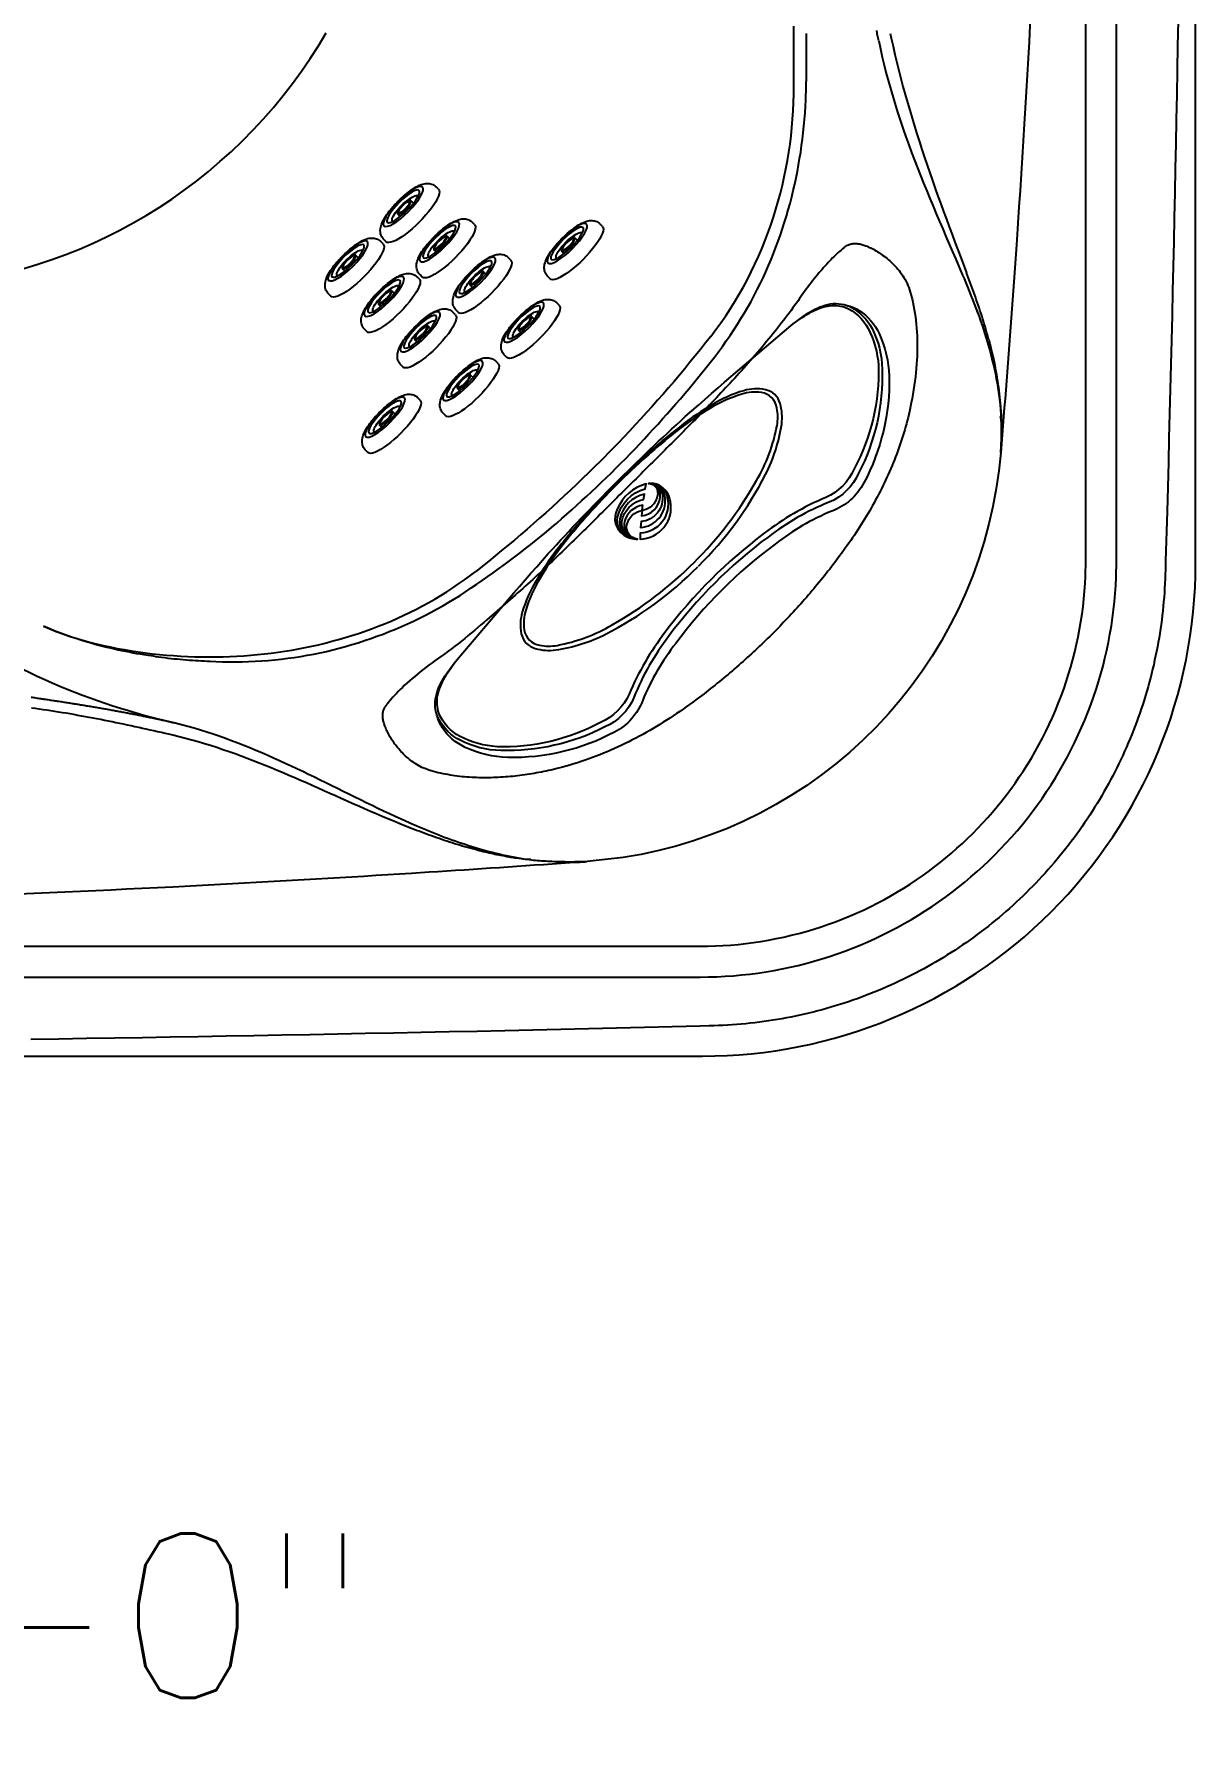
# Model space of a CAD drawing. Extents: x 403 to 503, y 484 to 637.
# Drawn here: x 474.87 to 503.13, y 483.7 to 525.53 of the extents above; entities that cross this region are included whole.
import ezdxf
from ezdxf.enums import TextEntityAlignment as Align

# ---------------------------------------------------------------- set-up
doc = ezdxf.new("R2010")
doc.units = 0
doc.header["$MEASUREMENT"] = 0
for name, color, linetype in [('1', 4, 'Continuous'), ('1_CYAN', 4, 'Continuous'), ('2', 2, 'Continuous'), ('DIM', 3, 'Continuous'), ('SPA', 2, 'Continuous')]:
    doc.layers.add(name, color=color, linetype=linetype)
doc.styles.add('SIMPLEX', font='simplex')

# ---------------------------------------------------------------- blocks, each defined once
blk = doc.blocks.new('MINI2009')
at = {"layer": '1'}
for p, q in [((274.302, 432.025), (274.382, 432.025)), ((274.302, 430.221), (274.382, 430.221))]:
    blk.add_line(p, q, dxfattribs=at)
at = {"layer": '1', "color": 3}
for p, q in [((274.587, 431.352), (274.494, 431.352)), ((274.574, 430.894), (274.494, 430.894))]:
    blk.add_line(p, q, dxfattribs=at)
at = {"layer": '1', "flags": 128}
blk.add_lwpolyline([(274.382, 430.221), (274.404, 430.222), (274.435, 430.225), (274.464, 430.232), (274.491, 430.242), (274.518, 430.254), (274.542, 430.269), (274.566, 430.286), (274.587, 430.305), (274.608, 430.326), (274.627, 430.349), (274.645, 430.375), (274.663, 430.405), (274.68, 430.439), (274.697, 430.478), (274.713, 430.521), (274.727, 430.566), (274.739, 430.611), (274.749, 430.657), (274.758, 430.703), (274.766, 430.751), (274.773, 430.799), (274.778, 430.848), (274.783, 430.898), (274.787, 430.949), (274.789, 431), (274.791, 431.051), (274.792, 431.102), (274.792, 431.154), (274.791, 431.205), (274.789, 431.257), (274.786, 431.307), (274.782, 431.357), (274.777, 431.407), (274.771, 431.455), (274.765, 431.503), (274.757, 431.549), (274.748, 431.594), (274.738, 431.638), (274.726, 431.682), (274.713, 431.724), (274.698, 431.766), (274.68, 431.808), (274.662, 431.844), (274.643, 431.875), (274.623, 431.902), (274.603, 431.925), (274.582, 431.946), (274.559, 431.965), (274.535, 431.981), (274.51, 431.995), (274.483, 432.007), (274.455, 432.015), (274.424, 432.022), (274.393, 432.024), (274.382, 432.024)], dxfattribs=at)
at = {"layer": '1'}
blk.add_ellipse((274.302, 431.123), major_axis=(0, 0.902), ratio=0.25882, start_param=6.283179, end_param=9.424778, dxfattribs=at)
at = {"layer": '1', "color": 3}
for centre, major_axis, ratio in [((274.615, 431.123), (0, 0.667), 0.263764), ((274.617, 431.123), (0, 0.548), 0.248557), ((274.58, 431.123), (0.006, 0.229), 0.262485), ((274.588, 431.123), (0, 0.199), 0.249939)]:
    blk.add_ellipse(centre, major_axis=major_axis, ratio=ratio, dxfattribs=at)
blk.add_ellipse((274.543, 431.122), major_axis=(-0.004, 0.438), ratio=0.267267, start_param=3.037362, end_param=6.323274, dxfattribs=at)
blk = doc.blocks.new('Pillow07')
at = {"layer": '1_CYAN', "color": 4, "linetype": 'Continuous'}
blk.add_lwpolyline([(-2.358, -0.87, -0.006603), (-5.745, -0.616, -0.021924), (-6.178, -0.554, -0.081502), (-6.683, -0.382, -0.155149), (-7.057, -0.002, -0.083013), (-7.178, 0.3, -0.136326), (-7.125, 1.034, -0.096778), (-6.565, 1.944, -0.127397), (-4.291, 3.344, -0.186872), (-3.258, 3.28, 0.065625), (-1.71, 2.868, 0.071435), (1.71, 2.868, 0.065625), (3.258, 3.28, -0.186872), (4.291, 3.344, -0.127397), (6.565, 1.944, -0.096778), (7.125, 1.034, -0.136326), (7.178, 0.3, -0.083013), (7.057, -0.002, -0.155149), (6.683, -0.382, -0.081502), (6.178, -0.554, -0.021924), (5.745, -0.616, -0.006603), (2.358, -0.87, -0.02343)], format="xyb", close=True, dxfattribs=at)
at = {"layer": '1_CYAN', "color": 3, "linetype": 'Continuous'}
for points in [[(-7.051, -0.007, -0.035917), (-7.097, 0.106, -0.150356), (-7.089, 0.827, -0.114334), (-6.565, 1.702, -0.12673), (-4.367, 3.088, -0.194366), (-3.357, 3.079, 0.069606), (-1.71, 2.626, 0.073636), (1.71, 2.626, 0.069606), (3.357, 3.079, -0.194366), (4.367, 3.088, -0.12673), (6.565, 1.702, -0.114334), (7.089, 0.827, -0.150356), (7.097, 0.106, -0.034443), (7.053, -0.003)], [(-5.745, -0.616, -0.03429), (-6.274, -0.516, -0.087533), (-6.708, -0.327, -0.132713), (-6.986, -0.006, -0.179167), (-7.021, 0.761, -0.10283), (-6.565, 1.573, -0.130003), (-4.366, 2.938, -0.182201), (-3.385, 2.942, 0.065189), (-1.71, 2.497, 0.071467), (1.71, 2.497, 0.065189), (3.385, 2.942, -0.182201), (4.366, 2.938, -0.130003), (6.565, 1.573, -0.10283), (7.021, 0.761, -0.179167), (6.986, -0.006, -0.132713), (6.708, -0.327, -0.087533), (6.274, -0.516, -0.03429), (5.745, -0.616)], [(-0.014, 1.929, 0.082097), (-2.745, 1.506, 0.081749), (-3.889, 0.917, 0.10997), (-4.213, 0.537, 0.288824), (-4.2, 0.045, 0.128848), (-3.81, -0.311, 0.064282), (-3.023, -0.615, 0.029904), (-2.157, -0.782, 0.020061), (-1.104, -0.879, 0.013811), (0, -0.907, 0.013811), (1.104, -0.879, 0.020061), (2.157, -0.782, 0.029904), (3.023, -0.615, 0.064282), (3.81, -0.311, 0.128848), (4.2, 0.045, 0.288824), (4.213, 0.537, 0.10997), (3.889, 0.917, 0.081749), (2.745, 1.506, 0.082097), (0.014, 1.929)], [(0.011, 1.79, 0.069931), (-2.482, 1.457, 0.085576), (-3.783, 0.864, 0.092534), (-4.083, 0.559, 0.328712), (-4.083, 0.027, 0.110973), (-3.715, -0.285, 0.062647), (-2.923, -0.588, 0.030211), (-2.047, -0.756, 0.019896), (-1.004, -0.852, 0.013777), (0, -0.878, 0.013777), (1.004, -0.852, 0.019896), (2.047, -0.756, 0.030211), (2.923, -0.588, 0.062647), (3.715, -0.285, 0.110973), (4.083, 0.027, 0.328712), (4.083, 0.559, 0.092534), (3.783, 0.864, 0.085576), (2.482, 1.457, 0.069931), (-0.011, 1.79)], [(-0.673, -0.235, -0.282153), (-0.657, 0.213, -0.468167), (0.424, 0.365), (0.53, 0.464, 0.460953), (-0.64, 0.337, 0.238725), (-0.726, -0.14, 0.137161), (-0.575, -0.35, 0.261069), (-0.572, -0.35, 0.46986), (-0.572, -0.349, -0.265453), (-0.636, -0.154, -0.195188), (-0.504, 0.022, -0.314105), (0, 0), (0.103, 0.084, 0.355977), (-0.538, 0.084, 0.328478), (-0.641, -0.257, -0.416518), (-0.642, -0.26, -0.387302), (-0.648, -0.259, -0.279485), (-0.621, 0.078, -0.429748), (0.212, 0.176), (0.318, 0.268, 0.422176), (-0.607, 0.19, 0.293997), (-0.668, -0.234, -0.469659), (-0.669, -0.236, -0.320928), (-0.673, -0.236)], [(-0.103, -0.081, 0.285107), (0.492, -0.111, 0.365107), (0.641, 0.3, -0.389885), (0.642, 0.303, -0.434748), (0.648, 0.302, -0.361319), (0.536, -0.156, -0.307672), (-0.212, -0.163), (-0.318, -0.239, 0.290786), (0.528, -0.239, 0.371252), (0.668, 0.272, -0.388988), (0.669, 0.275, -0.244043), (0.673, 0.274, -0.383995), (0.537, -0.307, -0.280367), (-0.424, -0.313), (-0.53, -0.383, 0.237756), (0.409, -0.447, 0.379998), (0.74, 0.108, 0.130298), (0.575, 0.42, 0.419454), (0.572, 0.419, 0.370938), (0.572, 0.418, -0.227085), (0.632, 0.16, -0.183703), (0.51, -0.012, -0.310404), (0, 0), (-0.106, -0.083)]]:
    blk.add_lwpolyline(points, format="xyb", dxfattribs=at)
blk = doc.blocks.new('2010GRANDEE')
at = {"layer": 'SPA', "color": 3, "linetype": 'Continuous'}
for p, q in [((98.186, 12.057), (98.186, 79.054)), ((56.914, 1.926), (88.054, 1.926))]:
    blk.add_line(p, q, dxfattribs=at)
at = {"layer": 'SPA', "color": 4}
blk.add_lwpolyline([(12, 0), (88.112, 0, 0.414214), (100.112, 12), (100.112, 79.111, 0.414214), (88.112, 91.111), (12, 91.111, 0.414214), (0, 79.111), (0, 12, 0.414214)], format="xyb", close=True, dxfattribs=at)
at = {"layer": 'SPA', "color": 3, "linetype": 'Continuous'}
for points in [[(97.436, 12.055), (97.436, 15.405), (97.436, 18.755), (97.436, 22.105), (97.436, 25.455), (97.436, 28.805), (97.436, 32.155), (97.436, 35.505), (97.436, 38.855), (97.436, 42.205), (97.436, 45.555), (97.436, 48.905), (97.436, 52.255), (97.436, 55.605), (97.436, 58.955), (97.436, 62.305), (97.436, 65.655), (97.436, 69.005), (97.436, 72.355), (97.436, 79.055)], [(99.685, 25.192), (99.674, 24.595), (99.663, 23.998), (99.652, 23.401), (99.64, 22.804), (99.629, 22.207), (99.617, 21.61), (99.604, 21.013), (99.592, 20.416), (99.579, 19.819), (99.565, 19.223), (99.552, 18.626), (99.538, 18.029), (99.524, 17.432), (99.509, 16.835), (99.494, 16.238), (99.479, 15.641), (99.464, 15.044), (99.448, 14.447), (99.432, 13.85), (99.416, 13.254), (99.382, 12.06)], [(88.311, 17.521), (88.437, 17.686), (88.559, 17.853), (88.676, 18.023), (88.79, 18.196), (88.9, 18.371), (89.005, 18.548), (89.107, 18.727), (89.204, 18.909), (89.298, 19.092), (89.387, 19.277), (89.472, 19.463), (89.553, 19.652), (89.631, 19.842), (89.704, 20.033), (89.772, 20.225), (89.837, 20.419), (89.898, 20.614), (89.955, 20.81), (90.008, 21.007), (90.056, 21.204), (90.101, 21.403), (90.142, 21.602), (90.179, 21.802), (90.212, 22.003), (90.241, 22.204), (90.266, 22.405), (90.287, 22.607), (90.304, 22.81), (90.318, 23.012), (90.327, 23.215), (90.333, 23.418), (90.335, 23.62), (90.336, 23.824), (90.336, 24.029), (90.336, 24.235), (90.336, 24.443), (90.336, 24.651), (90.335, 24.86), (90.335, 25.069)], [(92.398, 24.719), (92.373, 24.844), (92.35, 24.969)], [(92.681, 24.891), (92.704, 24.781)], [(92.398, 24.719), (92.44, 24.519), (92.484, 24.32), (92.532, 24.121), (92.582, 23.924), (92.635, 23.727), (92.69, 23.532), (92.747, 23.337), (92.806, 23.143), (92.868, 22.951), (92.931, 22.759), (92.996, 22.567), (93.063, 22.377), (93.131, 22.187), (93.201, 21.998), (93.272, 21.81), (93.345, 21.622), (93.418, 21.435), (93.493, 21.249), (93.569, 21.063), (93.645, 20.877), (93.722, 20.691), (93.8, 20.506), (93.878, 20.321), (93.957, 20.136), (94.036, 19.952), (94.115, 19.767), (94.195, 19.582), (94.274, 19.398), (94.433, 19.028)], [(92.704, 24.781), (92.747, 24.583), (92.793, 24.386), (92.839, 24.19), (92.888, 23.994), (92.938, 23.799), (92.99, 23.604), (93.043, 23.411), (93.098, 23.217), (93.154, 23.024), (93.211, 22.832), (93.269, 22.641), (93.329, 22.449), (93.39, 22.259), (93.452, 22.069), (93.514, 21.879), (93.578, 21.69), (93.643, 21.501), (93.708, 21.312), (93.774, 21.124), (93.841, 20.936), (93.909, 20.749), (93.977, 20.561), (94.046, 20.374), (94.115, 20.187), (94.185, 20.001), (94.255, 19.814), (94.325, 19.627), (94.396, 19.441), (94.538, 19.068)], [(91.547, 19.676), (91.514, 19.649), (91.482, 19.622), (91.449, 19.593), (91.415, 19.563), (91.381, 19.532), (91.347, 19.499), (91.312, 19.465), (91.277, 19.43), (91.241, 19.394), (91.206, 19.357), (91.169, 19.319), (91.133, 19.279), (91.096, 19.238), (91.059, 19.196), (91.021, 19.153), (90.983, 19.109), (90.945, 19.064), (90.907, 19.018), (90.868, 18.971), (90.83, 18.922), (90.791, 18.873), (90.752, 18.823), (90.713, 18.772), (90.673, 18.72), (90.634, 18.667), (90.594, 18.613), (90.555, 18.558), (90.515, 18.503), (90.475, 18.446), (90.435, 18.389), (90.395, 18.331), (90.353, 18.273), (90.311, 18.214), (90.268, 18.155), (90.224, 18.096), (90.179, 18.035), (90.133, 17.974), (90.086, 17.913), (90.037, 17.851), (89.988, 17.788), (89.938, 17.724), (89.887, 17.66), (89.834, 17.594), (89.781, 17.528), (89.726, 17.461), (89.67, 17.394), (89.614, 17.327), (89.559, 17.26), (89.503, 17.194), (89.447, 17.128), (89.391, 17.063), (89.335, 16.998), (89.279, 16.934), (89.224, 16.871), (89.169, 16.808), (89.114, 16.746), (89.059, 16.685), (89.004, 16.625), (88.949, 16.564), (88.894, 16.504), (88.839, 16.444), (88.784, 16.384), (88.728, 16.324), (88.672, 16.265), (88.616, 16.205), (88.56, 16.146), (88.504, 16.087), (88.448, 16.027), (88.391, 15.968), (88.335, 15.91), (88.278, 15.851), (88.221, 15.792), (88.165, 15.733), (88.108, 15.675), (88.051, 15.617), (87.993, 15.558), (87.936, 15.5), (87.879, 15.442), (87.822, 15.383), (87.764, 15.325), (87.707, 15.267), (87.649, 15.209), (87.592, 15.151), (87.534, 15.093), (87.476, 15.036), (87.419, 14.978), (87.361, 14.92), (87.303, 14.862), (87.245, 14.804), (87.187, 14.747), (87.13, 14.689), (87.072, 14.631), (87.014, 14.574), (86.956, 14.516), (86.898, 14.458), (86.84, 14.401), (86.782, 14.343), (86.724, 14.286), (86.666, 14.228), (86.608, 14.17), (86.55, 14.113), (86.492, 14.055), (86.434, 13.998), (86.376, 13.94), (86.318, 13.882), (86.26, 13.825), (86.202, 13.767), (86.144, 13.71), (86.086, 13.652), (86.028, 13.594), (85.971, 13.536), (85.913, 13.479), (85.855, 13.421), (85.797, 13.363), (85.739, 13.306), (85.681, 13.248), (85.623, 13.19), (85.566, 13.132), (85.508, 13.075), (85.45, 13.017), (85.392, 12.959), (85.334, 12.902), (85.276, 12.844), (85.218, 12.787), (85.16, 12.729), (85.101, 12.672), (85.043, 12.615), (84.985, 12.557), (84.926, 12.5), (84.868, 12.443), (84.809, 12.386), (84.751, 12.33), (84.692, 12.273), (84.633, 12.216), (84.574, 12.16), (84.515, 12.103), (84.456, 12.047), (84.396, 11.991), (84.337, 11.935), (84.277, 11.879), (84.217, 11.824), (84.157, 11.768), (84.097, 11.713), (84.037, 11.658), (83.977, 11.602), (83.916, 11.548), (83.855, 11.493), (83.795, 11.438), (83.734, 11.384), (83.672, 11.33), (83.611, 11.276), (83.549, 11.222), (83.488, 11.168), (83.426, 11.114), (83.364, 11.059), (83.302, 11.005), (83.24, 10.951), (83.177, 10.896), (83.115, 10.842), (83.052, 10.787), (82.99, 10.733), (82.925, 10.677), (82.859, 10.619), (82.79, 10.559), (82.719, 10.498), (82.646, 10.436), (82.57, 10.371), (82.491, 10.306), (82.41, 10.238), (82.326, 10.17), (82.243, 10.104), (82.161, 10.039), (82.08, 9.976), (82, 9.915), (81.92, 9.855), (81.841, 9.797), (81.763, 9.741), (81.684, 9.685), (81.607, 9.631), (81.534, 9.578), (81.461, 9.524), (81.387, 9.469), (81.313, 9.412), (81.242, 9.355), (81.172, 9.299), (81.105, 9.243), (81.04, 9.188), (80.978, 9.134), (80.918, 9.08), (80.861, 9.028), (80.807, 8.976), (80.755, 8.926), (80.706, 8.877), (80.66, 8.829), (80.617, 8.782), (80.576, 8.736), (80.537, 8.691), (80.501, 8.648), (80.437, 8.565)], [(91.547, 19.676), (91.569, 19.695), (91.592, 19.711), (91.614, 19.726), (91.637, 19.739), (91.66, 19.75), (91.683, 19.759), (91.705, 19.766), (91.728, 19.772), (91.75, 19.777), (91.772, 19.78), (91.794, 19.782), (91.816, 19.783), (91.837, 19.783), (91.858, 19.781), (91.878, 19.78), (91.898, 19.777), (91.918, 19.774), (91.94, 19.77), (91.962, 19.765), (91.985, 19.759), (92.009, 19.752), (92.034, 19.744), (92.061, 19.735), (92.087, 19.725), (92.115, 19.714), (92.144, 19.702), (92.174, 19.688), (92.205, 19.674), (92.236, 19.658), (92.269, 19.641), (92.302, 19.623), (92.335, 19.604), (92.368, 19.583), (92.401, 19.562), (92.435, 19.54), (92.469, 19.517), (92.503, 19.493), (92.537, 19.468), (92.57, 19.442), (92.604, 19.415), (92.637, 19.387), (92.671, 19.358), (92.704, 19.328), (92.736, 19.297), (92.768, 19.265), (92.8, 19.232), (92.832, 19.197), (92.864, 19.16), (92.895, 19.122), (92.925, 19.082), (92.955, 19.041), (92.984, 18.998), (93.012, 18.954), (93.039, 18.908), (93.065, 18.86), (93.089, 18.811), (93.111, 18.76), (93.132, 18.708), (93.168, 18.599)], [(94.433, 19.028), (94.476, 18.927), (94.519, 18.825), (94.561, 18.724), (94.603, 18.622), (94.644, 18.519), (94.684, 18.417), (94.724, 18.314), (94.763, 18.21), (94.802, 18.106), (94.84, 18.002), (94.877, 17.898), (94.913, 17.793), (94.948, 17.687), (94.982, 17.582), (95.015, 17.475), (95.047, 17.369), (95.078, 17.261), (95.108, 17.154), (95.137, 17.046), (95.164, 16.937), (95.191, 16.828), (95.215, 16.719), (95.239, 16.609), (95.261, 16.498), (95.281, 16.387), (95.3, 16.276), (95.317, 16.164), (95.332, 16.052), (95.346, 15.94), (95.358, 15.827), (95.368, 15.714), (95.376, 15.6), (95.382, 15.487), (95.386, 15.373), (95.388, 15.259), (95.388, 15.145), (95.386, 15.031), (95.382, 14.918), (95.368, 14.69)], [(95.081, 17.426), (95.063, 17.493), (95.045, 17.56), (95.026, 17.627), (95.007, 17.694), (94.987, 17.761), (94.967, 17.828), (94.947, 17.894), (94.926, 17.961), (94.905, 18.027), (94.884, 18.093), (94.863, 18.159), (94.841, 18.224), (94.819, 18.29), (94.797, 18.356), (94.774, 18.421), (94.752, 18.486), (94.729, 18.551), (94.705, 18.616), (94.682, 18.681), (94.658, 18.746), (94.635, 18.811), (94.611, 18.875), (94.587, 18.94), (94.538, 19.068)], [(93.168, 18.599), (93.191, 18.518), (93.211, 18.434), (93.23, 18.35), (93.248, 18.264), (93.264, 18.177), (93.278, 18.089), (93.291, 17.999), (93.302, 17.908), (93.312, 17.817), (93.32, 17.724), (93.326, 17.629), (93.331, 17.534), (93.334, 17.438), (93.335, 17.341), (93.335, 17.243), (93.334, 17.144), (93.331, 17.044), (93.326, 16.944), (93.32, 16.842), (93.312, 16.74), (93.302, 16.637), (93.291, 16.534), (93.278, 16.43), (93.264, 16.325), (93.249, 16.22), (93.231, 16.114), (93.212, 16.009), (93.192, 15.903), (93.148, 15.693)], [(88.311, 17.521), (88.186, 17.362), (88.061, 17.204), (87.934, 17.047), (87.806, 16.89), (87.677, 16.735), (87.547, 16.579), (87.417, 16.425), (87.285, 16.271), (87.152, 16.118), (87.018, 15.966), (86.883, 15.815), (86.747, 15.664), (86.611, 15.514), (86.473, 15.365), (86.334, 15.216), (86.194, 15.069), (86.054, 14.922), (85.912, 14.776), (85.626, 14.486)], [(95.081, 17.426), (95.101, 17.351), (95.12, 17.276), (95.138, 17.201), (95.156, 17.126), (95.174, 17.05), (95.19, 16.974), (95.206, 16.898), (95.222, 16.821), (95.237, 16.744), (95.251, 16.667), (95.264, 16.59), (95.277, 16.512), (95.289, 16.434), (95.301, 16.356), (95.311, 16.278), (95.321, 16.2), (95.331, 16.121), (95.339, 16.043), (95.347, 15.964), (95.354, 15.885), (95.36, 15.806), (95.366, 15.726), (95.37, 15.647), (95.374, 15.567), (95.377, 15.488), (95.38, 15.408), (95.381, 15.328), (95.382, 15.248), (95.382, 15.169), (95.382, 15.089), (95.38, 15.009), (95.378, 14.929), (95.375, 14.85), (95.368, 14.69)], [(95.347, 15.958), (95.344, 15.997), (95.341, 16.035), (95.338, 16.073), (95.335, 16.112), (95.331, 16.15), (95.327, 16.188), (95.322, 16.226), (95.318, 16.264), (95.313, 16.302), (95.308, 16.34), (95.302, 16.377), (95.296, 16.415), (95.291, 16.453), (95.285, 16.49), (95.278, 16.528), (95.272, 16.566), (95.265, 16.603), (95.259, 16.641), (95.252, 16.678), (95.245, 16.715), (95.237, 16.753), (95.229, 16.79), (95.221, 16.827), (95.204, 16.9)], [(93.148, 15.693), (93.131, 15.618), (93.113, 15.543), (93.094, 15.469), (93.074, 15.394), (93.054, 15.32), (93.033, 15.246), (93.011, 15.172), (92.988, 15.098), (92.965, 15.024), (92.941, 14.951), (92.916, 14.878), (92.891, 14.805), (92.865, 14.733), (92.838, 14.66), (92.81, 14.588), (92.782, 14.516), (92.754, 14.445), (92.724, 14.374), (92.694, 14.303), (92.664, 14.232), (92.632, 14.161), (92.6, 14.091), (92.568, 14.021), (92.535, 13.951), (92.501, 13.882), (92.467, 13.813), (92.432, 13.744), (92.397, 13.675), (92.361, 13.607), (92.324, 13.539), (92.287, 13.471), (92.25, 13.404), (92.212, 13.337), (92.173, 13.27), (92.134, 13.203), (92.095, 13.137), (92.055, 13.071), (92.015, 13.005), (91.974, 12.94), (91.932, 12.875), (91.891, 12.81), (91.848, 12.745), (91.806, 12.681), (91.763, 12.617), (91.719, 12.553), (91.675, 12.49), (91.631, 12.427), (91.586, 12.364), (91.496, 12.239)], [(95.368, 14.69), (95.37, 14.725), (95.373, 14.76), (95.376, 14.795), (95.378, 14.831), (95.38, 14.866), (95.382, 14.901), (95.383, 14.936), (95.385, 14.971), (95.386, 15.006), (95.387, 15.041), (95.388, 15.077), (95.389, 15.112), (95.39, 15.147), (95.39, 15.182), (95.39, 15.217), (95.39, 15.252), (95.39, 15.288), (95.39, 15.323), (95.389, 15.358), (95.388, 15.393), (95.386, 15.428), (95.383, 15.463), (95.379, 15.498), (95.367, 15.567)], [(85.626, 14.486), (85.481, 14.342), (85.336, 14.2), (85.19, 14.058), (85.043, 13.917), (84.895, 13.778), (84.747, 13.639), (84.598, 13.501), (84.448, 13.364), (84.297, 13.229), (84.146, 13.094), (83.993, 12.96), (83.84, 12.827), (83.687, 12.695), (83.532, 12.564), (83.377, 12.435), (83.221, 12.306), (83.065, 12.178), (82.907, 12.051), (82.591, 11.801)], [(91.496, 12.239), (91.455, 12.184), (91.414, 12.129), (91.373, 12.074), (91.332, 12.019), (91.29, 11.965), (91.248, 11.91), (91.206, 11.856), (91.164, 11.802), (91.121, 11.748), (91.078, 11.695), (91.035, 11.641), (90.992, 11.588), (90.949, 11.535), (90.905, 11.482), (90.861, 11.429), (90.817, 11.377), (90.773, 11.324), (90.729, 11.272), (90.684, 11.22), (90.639, 11.168), (90.594, 11.117), (90.549, 11.065), (90.503, 11.014), (90.457, 10.963), (90.411, 10.912), (90.365, 10.861), (90.319, 10.811), (90.272, 10.76), (90.226, 10.71), (90.179, 10.66), (90.132, 10.61), (90.084, 10.561), (90.037, 10.511), (89.989, 10.462), (89.941, 10.413), (89.893, 10.364), (89.844, 10.316), (89.796, 10.267), (89.747, 10.219), (89.698, 10.171), (89.649, 10.123), (89.6, 10.075), (89.551, 10.028), (89.501, 9.98), (89.451, 9.933), (89.401, 9.886), (89.351, 9.839), (89.301, 9.793), (89.25, 9.746), (89.199, 9.7), (89.148, 9.654), (89.097, 9.609), (89.046, 9.563), (88.995, 9.518), (88.943, 9.473), (88.891, 9.428), (88.839, 9.383), (88.787, 9.338), (88.735, 9.294), (88.682, 9.25), (88.629, 9.206), (88.576, 9.163), (88.523, 9.119), (88.47, 9.076), (88.417, 9.033), (88.363, 8.99), (88.309, 8.948), (88.255, 8.905), (88.201, 8.863), (88.147, 8.821), (88.092, 8.78), (88.038, 8.738), (87.983, 8.697), (87.872, 8.616)], [(72.069, 10.463), (72.224, 10.399), (72.381, 10.338), (72.54, 10.28), (72.7, 10.226), (72.862, 10.174), (73.026, 10.126), (73.191, 10.08), (73.357, 10.038), (73.524, 9.998), (73.693, 9.961), (73.862, 9.927), (74.032, 9.896), (74.203, 9.867), (74.375, 9.841), (74.547, 9.817), (74.72, 9.797), (74.892, 9.778), (75.065, 9.763), (75.239, 9.749), (75.411, 9.738), (75.584, 9.73), (75.757, 9.724), (75.929, 9.72), (76.1, 9.719), (76.271, 9.72), (76.441, 9.723), (76.61, 9.728), (76.779, 9.736), (76.948, 9.746), (77.116, 9.759), (77.283, 9.774), (77.45, 9.791), (77.616, 9.81), (77.782, 9.833), (77.947, 9.857), (78.112, 9.884), (78.276, 9.913), (78.44, 9.945), (78.604, 9.98), (78.767, 10.016), (78.93, 10.056), (79.093, 10.098), (79.255, 10.142), (79.417, 10.189), (79.578, 10.239), (79.739, 10.291), (79.899, 10.346), (80.058, 10.404), (80.216, 10.464), (80.374, 10.527), (80.531, 10.592), (80.686, 10.661), (80.841, 10.732), (80.995, 10.806), (81.147, 10.882), (81.298, 10.961), (81.448, 11.043), (81.597, 11.128), (81.744, 11.216), (81.889, 11.306), (82.033, 11.4), (82.175, 11.496), (82.316, 11.594), (82.591, 11.801)], [(99.382, 12.06), (99.379, 11.949), (99.376, 11.838), (99.372, 11.727), (99.369, 11.616), (99.364, 11.505), (99.358, 11.394), (99.351, 11.283), (99.343, 11.172), (99.333, 11.061), (99.323, 10.951), (99.312, 10.84), (99.299, 10.73), (99.286, 10.619), (99.271, 10.509), (99.255, 10.399), (99.238, 10.29), (99.221, 10.18), (99.202, 10.071), (99.182, 9.961), (99.161, 9.852), (99.138, 9.744), (99.115, 9.635), (99.091, 9.527), (99.066, 9.418), (99.039, 9.31), (99.012, 9.203), (98.983, 9.095), (98.953, 8.988), (98.923, 8.881), (98.891, 8.775), (98.858, 8.669), (98.825, 8.563), (98.79, 8.457), (98.754, 8.352), (98.717, 8.247), (98.679, 8.143), (98.64, 8.039), (98.6, 7.935), (98.559, 7.832), (98.517, 7.729), (98.474, 7.626), (98.43, 7.524), (98.385, 7.422), (98.339, 7.321), (98.292, 7.22), (98.244, 7.12), (98.196, 7.02), (98.146, 6.921), (98.095, 6.822), (98.043, 6.724), (97.99, 6.626), (97.936, 6.529), (97.882, 6.433), (97.826, 6.336), (97.769, 6.241), (97.712, 6.146), (97.653, 6.051), (97.594, 5.957), (97.534, 5.864), (97.472, 5.771), (97.41, 5.679), (97.347, 5.587), (97.283, 5.496), (97.218, 5.406), (97.153, 5.317), (97.086, 5.228), (97.018, 5.139), (96.95, 5.052), (96.881, 4.965), (96.811, 4.878), (96.74, 4.793), (96.668, 4.708), (96.596, 4.623), (96.522, 4.54), (96.448, 4.457), (96.373, 4.375), (96.297, 4.293), (96.22, 4.213), (96.143, 4.133), (96.064, 4.054), (95.986, 3.976), (95.906, 3.898), (95.825, 3.821), (95.744, 3.746), (95.662, 3.67), (95.579, 3.596), (95.496, 3.523), (95.411, 3.45), (95.327, 3.378), (95.241, 3.307), (95.155, 3.237), (95.067, 3.167), (94.98, 3.099), (94.891, 3.031), (94.802, 2.965), (94.713, 2.899), (94.623, 2.834), (94.532, 2.77), (94.44, 2.707), (94.348, 2.644), (94.256, 2.583), (94.162, 2.523), (94.069, 2.463), (93.974, 2.405), (93.879, 2.347), (93.784, 2.291), (93.688, 2.235), (93.591, 2.18), (93.494, 2.126), (93.396, 2.073), (93.298, 2.021), (93.199, 1.97), (93.1, 1.92), (93, 1.871), (92.9, 1.823), (92.799, 1.776), (92.698, 1.73), (92.596, 1.685), (92.494, 1.641), (92.391, 1.598), (92.288, 1.555), (92.185, 1.514), (92.081, 1.474), (91.977, 1.435), (91.872, 1.397), (91.767, 1.36), (91.662, 1.324), (91.556, 1.289), (91.45, 1.255), (91.343, 1.222), (91.237, 1.191), (91.13, 1.16), (91.022, 1.13), (90.915, 1.102), (90.807, 1.074), (90.699, 1.047), (90.591, 1.022), (90.482, 0.998), (90.373, 0.974), (90.264, 0.952), (90.155, 0.931), (90.045, 0.911), (89.936, 0.892), (89.826, 0.874), (89.716, 0.857), (89.606, 0.841), (89.495, 0.826), (89.385, 0.813), (89.274, 0.8), (89.163, 0.789), (89.052, 0.778), (88.942, 0.769), (88.83, 0.761), (88.719, 0.754), (88.608, 0.748), (88.497, 0.743), (88.386, 0.739), (88.274, 0.736), (88.052, 0.731)], [(88.054, 1.926), (88.256, 1.928), (88.458, 1.934), (88.661, 1.944), (88.862, 1.958), (89.062, 1.976), (89.261, 1.998), (89.459, 2.023), (89.656, 2.053), (89.852, 2.086), (90.047, 2.123), (90.242, 2.165), (90.436, 2.209), (90.629, 2.258), (90.821, 2.31), (91.012, 2.367), (91.201, 2.427), (91.39, 2.49), (91.577, 2.558), (91.763, 2.629), (91.948, 2.703), (92.131, 2.782), (92.313, 2.864), (92.493, 2.95), (92.672, 3.039), (92.848, 3.131), (93.022, 3.227), (93.194, 3.326), (93.365, 3.428), (93.533, 3.534), (93.698, 3.643), (93.862, 3.755), (94.023, 3.87), (94.183, 3.989), (94.339, 4.11), (94.494, 4.235), (94.645, 4.362), (94.795, 4.493), (94.942, 4.626), (95.086, 4.763), (95.228, 4.902), (95.367, 5.044), (95.503, 5.189), (95.637, 5.337), (95.767, 5.487), (95.895, 5.64), (96.019, 5.795), (96.141, 5.952), (96.259, 6.112), (96.374, 6.274), (96.485, 6.438), (96.593, 6.604), (96.698, 6.772), (96.8, 6.942), (96.898, 7.114), (96.993, 7.287), (97.085, 7.463), (97.173, 7.64), (97.257, 7.819), (97.338, 8), (97.416, 8.182), (97.49, 8.366), (97.56, 8.551), (97.627, 8.738), (97.69, 8.926), (97.75, 9.115), (97.805, 9.306), (97.858, 9.498), (97.906, 9.691), (97.951, 9.885), (97.991, 10.08), (98.028, 10.276), (98.061, 10.472), (98.09, 10.668), (98.116, 10.866), (98.137, 11.064), (98.155, 11.262), (98.168, 11.46), (98.178, 11.659), (98.186, 12.057)], [(88.056, 2.676), (88.24, 2.677), (88.424, 2.682), (88.609, 2.691), (88.793, 2.704), (88.978, 2.72), (89.163, 2.741), (89.348, 2.765), (89.533, 2.793), (89.718, 2.824), (89.902, 2.86), (90.086, 2.898), (90.27, 2.941), (90.453, 2.987), (90.635, 3.037), (90.816, 3.091), (90.995, 3.148), (91.174, 3.209), (91.351, 3.273), (91.527, 3.341), (91.701, 3.413), (91.872, 3.487), (92.042, 3.565), (92.209, 3.646), (92.374, 3.729), (92.537, 3.816), (92.697, 3.905), (92.855, 3.997), (93.011, 4.092), (93.165, 4.19), (93.316, 4.29), (93.464, 4.393), (93.61, 4.498), (93.754, 4.605), (93.895, 4.715), (94.034, 4.827), (94.17, 4.942), (94.303, 5.059), (94.435, 5.178), (94.563, 5.299), (94.689, 5.423), (94.813, 5.549), (94.934, 5.678), (95.053, 5.809), (95.17, 5.942), (95.284, 6.078), (95.396, 6.216), (95.506, 6.357), (95.613, 6.501), (95.719, 6.647), (95.821, 6.796), (95.921, 6.947), (96.019, 7.101), (96.114, 7.257), (96.207, 7.415), (96.296, 7.576), (96.383, 7.738), (96.466, 7.904), (96.547, 8.071), (96.625, 8.24), (96.699, 8.411), (96.77, 8.585), (96.838, 8.76), (96.903, 8.937), (96.963, 9.115), (97.021, 9.295), (97.074, 9.476), (97.124, 9.659), (97.171, 9.842), (97.213, 10.025), (97.252, 10.21), (97.287, 10.394), (97.319, 10.579), (97.347, 10.764), (97.371, 10.949), (97.391, 11.134), (97.408, 11.318), (97.421, 11.503), (97.43, 11.687), (97.436, 12.055)], [(71.555, 9.425), (71.736, 9.337), (71.918, 9.251), (72.1, 9.168), (72.283, 9.088), (72.466, 9.01), (72.65, 8.934), (72.834, 8.861), (73.018, 8.79), (73.204, 8.722), (73.389, 8.655), (73.575, 8.591), (73.762, 8.529), (73.949, 8.47), (74.137, 8.412), (74.325, 8.357), (74.514, 8.303), (74.703, 8.252), (74.893, 8.203), (75.275, 8.11)], [(75.216, 7.813), (75.125, 7.834), (75.033, 7.855), (74.941, 7.876), (74.849, 7.897), (74.757, 7.917), (74.665, 7.938), (74.573, 7.958), (74.481, 7.979), (74.389, 7.999), (74.297, 8.019), (74.204, 8.039), (74.112, 8.059), (74.02, 8.078), (73.927, 8.098), (73.835, 8.117), (73.742, 8.136), (73.65, 8.154), (73.557, 8.173), (73.464, 8.191), (73.371, 8.209), (73.278, 8.227), (73.185, 8.245), (73.092, 8.262), (72.999, 8.279), (72.905, 8.296), (72.812, 8.313), (72.719, 8.329), (72.625, 8.345), (72.531, 8.361), (72.438, 8.376), (72.344, 8.391), (72.25, 8.406), (72.156, 8.42), (72.062, 8.434), (71.968, 8.448), (71.874, 8.461), (71.78, 8.474)], [(81.51, 6.944), (81.5, 6.947), (81.48, 6.953), (81.451, 6.962), (81.415, 6.974), (81.373, 6.99), (81.328, 7.009), (81.283, 7.03), (81.24, 7.051), (81.199, 7.073), (81.159, 7.097), (81.12, 7.121), (81.082, 7.146), (81.045, 7.172), (81.01, 7.198), (80.976, 7.224), (80.944, 7.251), (80.912, 7.278), (80.882, 7.306), (80.853, 7.333), (80.825, 7.361), (80.797, 7.39), (80.77, 7.419), (80.743, 7.449), (80.717, 7.479), (80.691, 7.51), (80.666, 7.542), (80.642, 7.574), (80.618, 7.606), (80.595, 7.638), (80.573, 7.67), (80.552, 7.703), (80.531, 7.735), (80.512, 7.766), (80.493, 7.798), (80.476, 7.829), (80.459, 7.861), (80.443, 7.891), (80.428, 7.922), (80.415, 7.952), (80.402, 7.981), (80.39, 8.01), (80.379, 8.038), (80.369, 8.066), (80.36, 8.093), (80.352, 8.119), (80.346, 8.145), (80.34, 8.17), (80.335, 8.195), (80.332, 8.219), (80.329, 8.243), (80.328, 8.266), (80.327, 8.289), (80.328, 8.311), (80.329, 8.333), (80.332, 8.354), (80.336, 8.375), (80.341, 8.395), (80.347, 8.415), (80.354, 8.435), (80.362, 8.454), (80.371, 8.472), (80.381, 8.489), (80.39, 8.505), (80.4, 8.519), (80.409, 8.532), (80.417, 8.542), (80.424, 8.551), (80.43, 8.558), (80.437, 8.565)], [(87.872, 8.616), (87.795, 8.559), (87.716, 8.503), (87.637, 8.447), (87.558, 8.392), (87.478, 8.338), (87.398, 8.284), (87.318, 8.231), (87.237, 8.179), (87.155, 8.128), (87.073, 8.077), (86.991, 8.026), (86.908, 7.977), (86.825, 7.928), (86.741, 7.88), (86.657, 7.833), (86.573, 7.787), (86.488, 7.742), (86.402, 7.697), (86.316, 7.653), (86.23, 7.61), (86.143, 7.568), (86.056, 7.527), (85.968, 7.487), (85.88, 7.448), (85.791, 7.41), (85.702, 7.373), (85.613, 7.336), (85.523, 7.301), (85.433, 7.267), (85.343, 7.234), (85.252, 7.202), (85.16, 7.171), (85.069, 7.141), (84.977, 7.112), (84.884, 7.084), (84.792, 7.058), (84.699, 7.032), (84.606, 7.008), (84.418, 6.963)], [(75.275, 8.11), (75.431, 8.072), (75.586, 8.031), (75.741, 7.988), (75.894, 7.943), (76.047, 7.896), (76.199, 7.846), (76.35, 7.795), (76.5, 7.742), (76.65, 7.687), (76.798, 7.63), (76.946, 7.572), (77.092, 7.513), (77.238, 7.452), (77.383, 7.39), (77.528, 7.327), (77.672, 7.263), (77.815, 7.199), (77.957, 7.133), (78.099, 7.067), (78.241, 7), (78.382, 6.933), (78.523, 6.865), (78.664, 6.796), (78.804, 6.728), (78.945, 6.659), (79.085, 6.59), (79.225, 6.52), (79.365, 6.451), (79.505, 6.382), (79.645, 6.313), (79.786, 6.244), (79.926, 6.175), (80.067, 6.107), (80.208, 6.039), (80.349, 5.972), (80.49, 5.906), (80.632, 5.84), (80.775, 5.775), (81.062, 5.647)], [(81.029, 5.543), (80.884, 5.6), (80.74, 5.658), (80.597, 5.717), (80.454, 5.776), (80.311, 5.837), (80.169, 5.897), (80.027, 5.959), (79.885, 6.021), (79.743, 6.083), (79.602, 6.145), (79.461, 6.208), (79.319, 6.271), (79.178, 6.334), (79.037, 6.397), (78.895, 6.46), (78.754, 6.523), (78.613, 6.586), (78.471, 6.649), (78.329, 6.711), (78.187, 6.773), (78.044, 6.834), (77.901, 6.895), (77.758, 6.956), (77.614, 7.016), (77.469, 7.075), (77.324, 7.133), (77.178, 7.19), (77.032, 7.247), (76.885, 7.302), (76.737, 7.356), (76.589, 7.409), (76.439, 7.46), (76.289, 7.511), (76.138, 7.559), (75.987, 7.606), (75.834, 7.651), (75.681, 7.695), (75.527, 7.736), (75.216, 7.813)], [(84.418, 6.963), (84.361, 6.951), (84.303, 6.939), (84.246, 6.927), (84.188, 6.915), (84.131, 6.904), (84.073, 6.893), (84.015, 6.883), (83.957, 6.873), (83.899, 6.864), (83.841, 6.855), (83.783, 6.847), (83.725, 6.839), (83.667, 6.831), (83.608, 6.824), (83.55, 6.817), (83.491, 6.811), (83.433, 6.805), (83.374, 6.8), (83.316, 6.795), (83.257, 6.791), (83.198, 6.787), (83.14, 6.784), (83.081, 6.781), (83.022, 6.779), (82.964, 6.778), (82.905, 6.776), (82.846, 6.776), (82.787, 6.776), (82.729, 6.777), (82.67, 6.778), (82.611, 6.78), (82.553, 6.782), (82.494, 6.785), (82.435, 6.789), (82.376, 6.793), (82.318, 6.798), (82.259, 6.803), (82.201, 6.81), (82.142, 6.817), (82.084, 6.824), (82.026, 6.833), (81.968, 6.842), (81.91, 6.852), (81.852, 6.862), (81.795, 6.874), (81.737, 6.886), (81.68, 6.899), (81.623, 6.913), (81.51, 6.944)], [(82.583, 5.026), (82.519, 5.043), (82.455, 5.06), (82.392, 5.078), (82.329, 5.096), (82.265, 5.115), (82.202, 5.134), (82.139, 5.153), (82.077, 5.172), (82.014, 5.192), (81.951, 5.212), (81.889, 5.233), (81.827, 5.253), (81.765, 5.274), (81.703, 5.295), (81.641, 5.317), (81.579, 5.338), (81.517, 5.36), (81.456, 5.382), (81.395, 5.405), (81.333, 5.427), (81.272, 5.45), (81.211, 5.473), (81.15, 5.496), (81.029, 5.543)], [(81.062, 5.647), (81.139, 5.613), (81.217, 5.58), (81.296, 5.547), (81.374, 5.514), (81.453, 5.482), (81.531, 5.45), (81.61, 5.418), (81.69, 5.387), (81.769, 5.356), (81.849, 5.326), (81.929, 5.296), (82.009, 5.267), (82.09, 5.238), (82.171, 5.21), (82.252, 5.183), (82.333, 5.156), (82.414, 5.129), (82.496, 5.103), (82.578, 5.078), (82.661, 5.054), (82.743, 5.03), (82.826, 5.007), (82.909, 4.984), (82.993, 4.963), (83.077, 4.942), (83.161, 4.921), (83.245, 4.902), (83.33, 4.884), (83.414, 4.866), (83.499, 4.849), (83.585, 4.834), (83.67, 4.819), (83.756, 4.805), (83.932, 4.794)], [(85.305, 4.735), (85.254, 4.733), (85.204, 4.731), (85.153, 4.729), (85.103, 4.728), (85.052, 4.727), (85.002, 4.726), (84.951, 4.725), (84.901, 4.725), (84.85, 4.725), (84.8, 4.725), (84.749, 4.725), (84.699, 4.726), (84.648, 4.727), (84.598, 4.728), (84.547, 4.73), (84.497, 4.732), (84.446, 4.734), (84.396, 4.736), (84.346, 4.739), (84.295, 4.742), (84.245, 4.745), (84.195, 4.749), (84.145, 4.753), (84.095, 4.757), (84.045, 4.762), (83.995, 4.766), (83.945, 4.772), (83.895, 4.777), (83.845, 4.783), (83.795, 4.789), (83.746, 4.795), (83.696, 4.802), (83.647, 4.808), (83.597, 4.816), (83.548, 4.823), (83.499, 4.831), (83.449, 4.839), (83.4, 4.847), (83.351, 4.855), (83.303, 4.864), (83.254, 4.873), (83.205, 4.882), (83.157, 4.892), (83.108, 4.902), (83.06, 4.912), (83.012, 4.922), (82.963, 4.933), (82.915, 4.943), (82.867, 4.954), (82.82, 4.966), (82.772, 4.977), (82.725, 4.989), (82.677, 5.001), (82.583, 5.026)], [(84.701, 4.743), (84.731, 4.739), (84.761, 4.736), (84.791, 4.733), (84.822, 4.73), (84.852, 4.728), (84.882, 4.726), (84.912, 4.725), (84.942, 4.724), (84.973, 4.724), (85.003, 4.723), (85.033, 4.723), (85.063, 4.724), (85.093, 4.724), (85.124, 4.725), (85.154, 4.726), (85.184, 4.728), (85.215, 4.729), (85.245, 4.731), (85.305, 4.735)], [(57.2, 2.676), (58.743, 2.676), (60.286, 2.676), (61.829, 2.676), (63.372, 2.676), (64.914, 2.676), (66.457, 2.676), (68, 2.676), (69.543, 2.676), (71.085, 2.676), (72.628, 2.676), (74.171, 2.676), (75.714, 2.676), (77.257, 2.676), (78.799, 2.676), (80.342, 2.676), (81.885, 2.676), (83.428, 2.676), (84.971, 2.676), (88.056, 2.676)], [(88.052, 0.731), (87.373, 0.714), (86.695, 0.697), (86.016, 0.68), (85.337, 0.664), (84.659, 0.649), (83.98, 0.633), (83.301, 0.618), (82.623, 0.603), (81.944, 0.588), (81.266, 0.574), (80.587, 0.56), (79.908, 0.547), (79.23, 0.533), (78.551, 0.52), (77.872, 0.508), (77.194, 0.495), (76.515, 0.483), (75.836, 0.471), (75.158, 0.46), (74.479, 0.448), (73.8, 0.438), (73.121, 0.427), (72.443, 0.417), (71.764, 0.407)]]:
    blk.add_lwpolyline(points, dxfattribs=at)
at = {"layer": 'SPA', "color": 2, "linetype": 'Continuous'}
for points in [[(71.593, 19.173), (71.935, 19.277), (72.275, 19.391), (72.612, 19.514), (72.947, 19.648), (73.279, 19.792), (73.607, 19.945), (73.932, 20.109), (74.253, 20.283), (74.57, 20.467), (74.883, 20.661), (75.192, 20.865), (75.495, 21.079), (75.793, 21.303), (76.084, 21.535), (76.367, 21.775), (76.643, 22.023), (76.912, 22.28), (77.173, 22.545), (77.425, 22.817), (77.67, 23.096), (77.907, 23.383), (78.135, 23.677), (78.354, 23.978), (78.563, 24.285), (78.763, 24.596), (78.953, 24.912)], [(96.183, 27.103), (96.163, 26.701), (96.142, 26.299), (96.122, 25.897), (96.1, 25.495), (96.079, 25.094), (96.057, 24.692), (96.034, 24.29), (96.011, 23.888), (95.988, 23.486), (95.964, 23.084), (95.94, 22.683), (95.915, 22.281), (95.89, 21.879), (95.864, 21.478), (95.838, 21.076), (95.812, 20.674), (95.785, 20.273), (95.758, 19.871), (95.702, 19.068)], [(90.635, 23.594), (90.636, 23.633), (90.636, 23.671), (90.637, 23.71), (90.638, 23.749), (90.639, 23.788), (90.639, 23.827), (90.64, 23.866), (90.641, 23.906), (90.641, 23.945), (90.642, 23.984), (90.642, 24.024), (90.643, 24.063), (90.643, 24.103), (90.643, 24.142), (90.644, 24.182), (90.644, 24.222), (90.644, 24.263), (90.644, 24.303), (90.644, 24.344), (90.644, 24.385), (90.644, 24.426), (90.644, 24.467), (90.644, 24.509), (90.644, 24.551), (90.643, 24.593), (90.643, 24.635), (90.642, 24.677), (90.642, 24.72), (90.641, 24.762), (90.64, 24.805), (90.639, 24.849), (90.639, 24.892)], [(76.267, 9.607), (76.426, 9.602), (76.586, 9.599), (76.745, 9.599), (76.904, 9.601), (77.064, 9.606), (77.223, 9.613), (77.382, 9.622), (77.541, 9.634), (77.7, 9.649), (77.858, 9.666), (78.017, 9.685), (78.175, 9.707), (78.332, 9.731), (78.49, 9.758), (78.647, 9.788), (78.803, 9.819), (78.959, 9.854), (79.115, 9.891), (79.27, 9.93), (79.424, 9.972), (79.578, 10.017), (79.731, 10.064), (79.883, 10.114), (80.035, 10.166), (80.186, 10.22), (80.337, 10.276), (80.486, 10.335), (80.635, 10.396), (80.783, 10.459), (80.931, 10.524), (81.077, 10.592), (81.222, 10.662), (81.367, 10.734), (81.51, 10.809), (81.653, 10.886), (81.794, 10.965), (81.934, 11.047), (82.072, 11.131), (82.21, 11.217), (82.346, 11.306), (82.481, 11.396), (82.615, 11.488), (82.749, 11.58), (82.883, 11.674), (83.016, 11.768), (83.148, 11.863), (83.28, 11.959), (83.412, 12.057), (83.542, 12.155), (83.672, 12.254), (83.802, 12.354), (83.931, 12.455), (84.059, 12.557), (84.186, 12.661), (84.313, 12.765), (84.438, 12.87), (84.563, 12.977), (84.688, 13.084), (84.811, 13.193), (84.933, 13.302), (85.055, 13.412), (85.177, 13.523), (85.298, 13.634), (85.418, 13.747), (85.537, 13.86), (85.656, 13.973), (85.774, 14.088), (85.892, 14.202), (86.009, 14.318), (86.125, 14.434), (86.241, 14.551), (86.356, 14.669), (86.47, 14.787), (86.583, 14.906), (86.696, 15.026), (86.808, 15.146), (86.92, 15.267), (87.03, 15.388), (87.14, 15.51), (87.249, 15.633), (87.358, 15.756), (87.465, 15.88), (87.572, 16.004), (87.678, 16.129), (87.784, 16.254), (87.888, 16.38), (87.992, 16.506), (88.095, 16.633), (88.198, 16.761), (88.299, 16.889), (88.4, 17.017), (88.498, 17.147), (88.595, 17.278), (88.689, 17.411), (88.781, 17.545), (88.872, 17.68), (88.96, 17.817), (89.046, 17.954), (89.13, 18.093), (89.212, 18.233), (89.291, 18.374), (89.368, 18.516), (89.443, 18.66), (89.515, 18.804), (89.585, 18.95), (89.653, 19.096), (89.718, 19.243), (89.78, 19.392), (89.841, 19.541), (89.899, 19.691), (89.955, 19.841), (90.008, 19.993), (90.059, 20.145), (90.108, 20.298), (90.155, 20.451), (90.199, 20.605), (90.241, 20.759), (90.281, 20.914), (90.319, 21.069), (90.355, 21.225), (90.388, 21.381), (90.419, 21.538), (90.448, 21.695), (90.475, 21.852), (90.5, 22.009), (90.523, 22.167), (90.543, 22.325), (90.562, 22.483), (90.578, 22.641), (90.593, 22.8), (90.605, 22.959), (90.615, 23.117), (90.624, 23.276), (90.635, 23.594)], [(95.702, 19.068), (95.687, 18.849), (95.671, 18.63), (95.655, 18.411), (95.639, 18.192), (95.623, 17.973), (95.607, 17.754), (95.591, 17.535), (95.575, 17.317), (95.558, 17.098), (95.541, 16.879), (95.525, 16.66), (95.508, 16.441), (95.491, 16.222), (95.473, 16.003), (95.456, 15.784), (95.439, 15.565), (95.421, 15.347), (95.403, 15.128), (95.368, 14.69)], [(95.368, 14.69), (95.323, 14.252), (95.26, 13.816), (95.179, 13.383), (95.081, 12.954), (94.966, 12.53), (94.835, 12.111), (94.686, 11.697), (94.521, 11.29), (94.339, 10.889), (94.142, 10.496), (93.929, 10.111), (93.699, 9.735), (93.455, 9.368), (93.195, 9.012), (92.922, 8.666), (92.634, 8.331), (92.333, 8.008), (92.019, 7.698), (91.693, 7.4), (91.355, 7.117), (91.006, 6.847), (90.647, 6.592), (90.278, 6.351), (89.899, 6.126), (89.512, 5.916), (89.117, 5.722), (88.715, 5.544), (88.306, 5.384), (87.891, 5.239), (87.47, 5.112), (87.044, 5.002), (86.614, 4.909), (86.181, 4.833), (85.305, 4.735)], [(74.791, 9.728), (74.703, 9.741), (74.615, 9.754), (74.525, 9.767), (74.436, 9.782), (74.346, 9.797), (74.255, 9.813), (74.164, 9.83), (74.073, 9.848), (73.981, 9.867), (73.889, 9.886), (73.796, 9.907), (73.702, 9.929), (73.609, 9.951), (73.515, 9.975), (73.421, 9.999), (73.328, 10.024), (73.235, 10.05), (73.142, 10.077), (73.05, 10.105), (72.959, 10.134), (72.868, 10.163), (72.777, 10.193), (72.687, 10.224), (72.598, 10.256), (72.508, 10.288), (72.419, 10.322), (72.331, 10.356), (72.243, 10.391), (72.069, 10.463)], [(74.791, 9.728), (74.869, 9.718), (74.946, 9.709), (75.022, 9.7), (75.099, 9.691), (75.175, 9.683), (75.25, 9.675), (75.325, 9.668), (75.4, 9.661), (75.474, 9.655), (75.548, 9.649), (75.622, 9.643), (75.695, 9.638), (75.768, 9.633), (75.841, 9.629), (75.913, 9.624), (75.984, 9.62), (76.055, 9.617), (76.126, 9.613), (76.267, 9.607)], [(85.305, 4.735), (85.092, 4.72), (84.878, 4.705), (84.664, 4.689), (84.45, 4.675), (84.237, 4.66), (84.023, 4.645), (83.809, 4.63), (83.595, 4.616), (83.382, 4.601), (83.168, 4.587), (82.954, 4.572), (82.74, 4.558), (82.526, 4.544), (82.312, 4.53), (82.098, 4.516), (81.884, 4.502), (81.671, 4.488), (81.457, 4.475), (81.029, 4.448)], [(81.029, 4.448), (80.738, 4.43), (80.448, 4.412), (80.157, 4.394), (79.867, 4.376), (79.576, 4.359), (79.286, 4.341), (78.995, 4.324), (78.705, 4.307), (78.414, 4.29), (78.123, 4.274), (77.833, 4.257), (77.542, 4.241), (77.251, 4.225), (76.961, 4.209), (76.67, 4.193), (76.379, 4.178), (76.089, 4.162), (75.798, 4.147), (75.216, 4.117)], [(75.216, 4.117), (74.842, 4.098), (74.467, 4.079), (74.092, 4.061), (73.718, 4.043), (73.343, 4.025), (72.968, 4.007), (72.594, 3.99), (72.219, 3.973), (71.844, 3.956), (71.469, 3.94), (71.095, 3.924), (70.72, 3.908), (70.345, 3.893), (69.971, 3.877), (69.596, 3.862), (69.221, 3.848), (68.846, 3.833), (68.472, 3.819), (67.722, 3.792)]]:
    blk.add_lwpolyline(points, dxfattribs=at)
at = {"layer": 'SPA', "color": 3, "linetype": 'Continuous'}
blk.add_lwpolyline([(71.768, 8.739, -0.000283), (71.885, 8.722, -0.000309), (72.003, 8.704, -0.000338), (72.121, 8.687, -0.000363), (72.239, 8.669, -0.000392), (72.357, 8.652, -0.000418), (72.475, 8.634, -0.000447), (72.592, 8.616, -0.000473), (72.71, 8.597, -0.000503), (72.828, 8.579, -0.000529), (72.946, 8.56, -0.000558), (73.063, 8.54, -0.000585), (73.181, 8.521, -0.000614), (73.298, 8.501, -0.000641), (73.416, 8.481, -0.000673), (73.533, 8.461, -0.000697), (73.65, 8.44, -0.000722), (73.767, 8.419, -0.000757), (73.884, 8.398, -0.000807), (74.001, 8.376, -0.000807), (74.117, 8.354, -0.000771), (74.233, 8.332, -0.00089), (74.35, 8.309, -0.001119), (74.47, 8.284, -0.000852), (74.583, 8.261, -0.000248), (74.684, 8.241, -0.00129), (74.814, 8.213, -0.002344), (75.014, 8.168, -0.001157), (75.275, 8.11, -0.000608)], format="xyb", dxfattribs=at)
at = {"layer": '1', "xscale": -1, "rotation": 315.0210375329698}
for p in [(-29.657, -478.388), (-28.777, -479.25), (-25.666, -479.291), (-31.003, -479.716), (-27.896, -480.112), (-30.123, -480.579), (-26.719, -481.209), (-29.243, -481.441), (-28.207, -482.629), (-30.101, -483.519)]:
    blk.add_blockref('MINI2009', p, dxfattribs=at)
at = {"layer": '2', "linetype": 'Continuous', "rotation": 225}
blk.add_blockref('Pillow07', (86.639, 13.285), dxfattribs=at)

msp = doc.modelspace()

# ---------------------------------------------------------------- block references
at = {"layer": '1'}
msp.add_blockref('2010GRANDEE', (403.021, 500.653), dxfattribs=at)

# ---------------------------------------------------------------- texts
at = {"layer": 'DIM', "style": 'SIMPLEX'}
msp.add_text('SCALE: 1/4" = 1\'-0"', height=4, dxfattribs=at).set_placement((453.149, 485.031), align=Align.CENTER)

doc.saveas('drawing.dxf')
